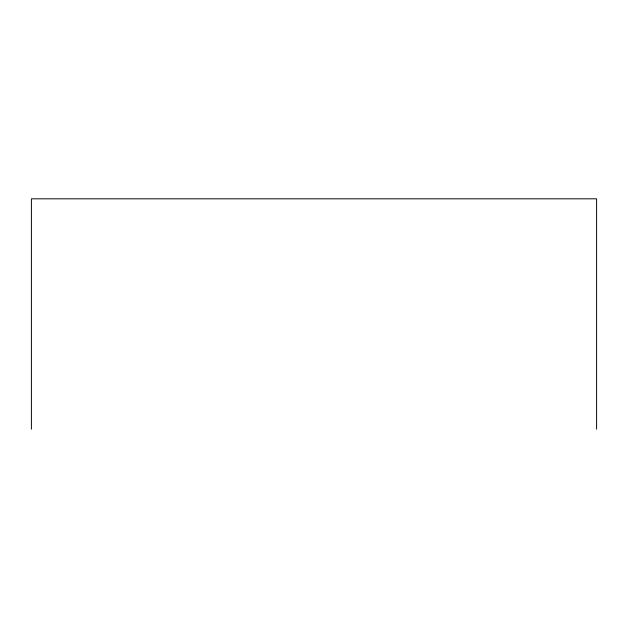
<?xml version="1.0" encoding="UTF-8"?>
<svg xmlns="http://www.w3.org/2000/svg" width="628" height="628" viewBox="0 0 628 628"><rect width="100%" height="100%" fill="white"/><g stroke="black" fill="none" stroke-linecap="round" stroke-linejoin="round"><path stroke-width="0.94" d="M596.6 429.183L596.6 198.817L31.4 198.817L31.4 429.183"/></g></svg>
